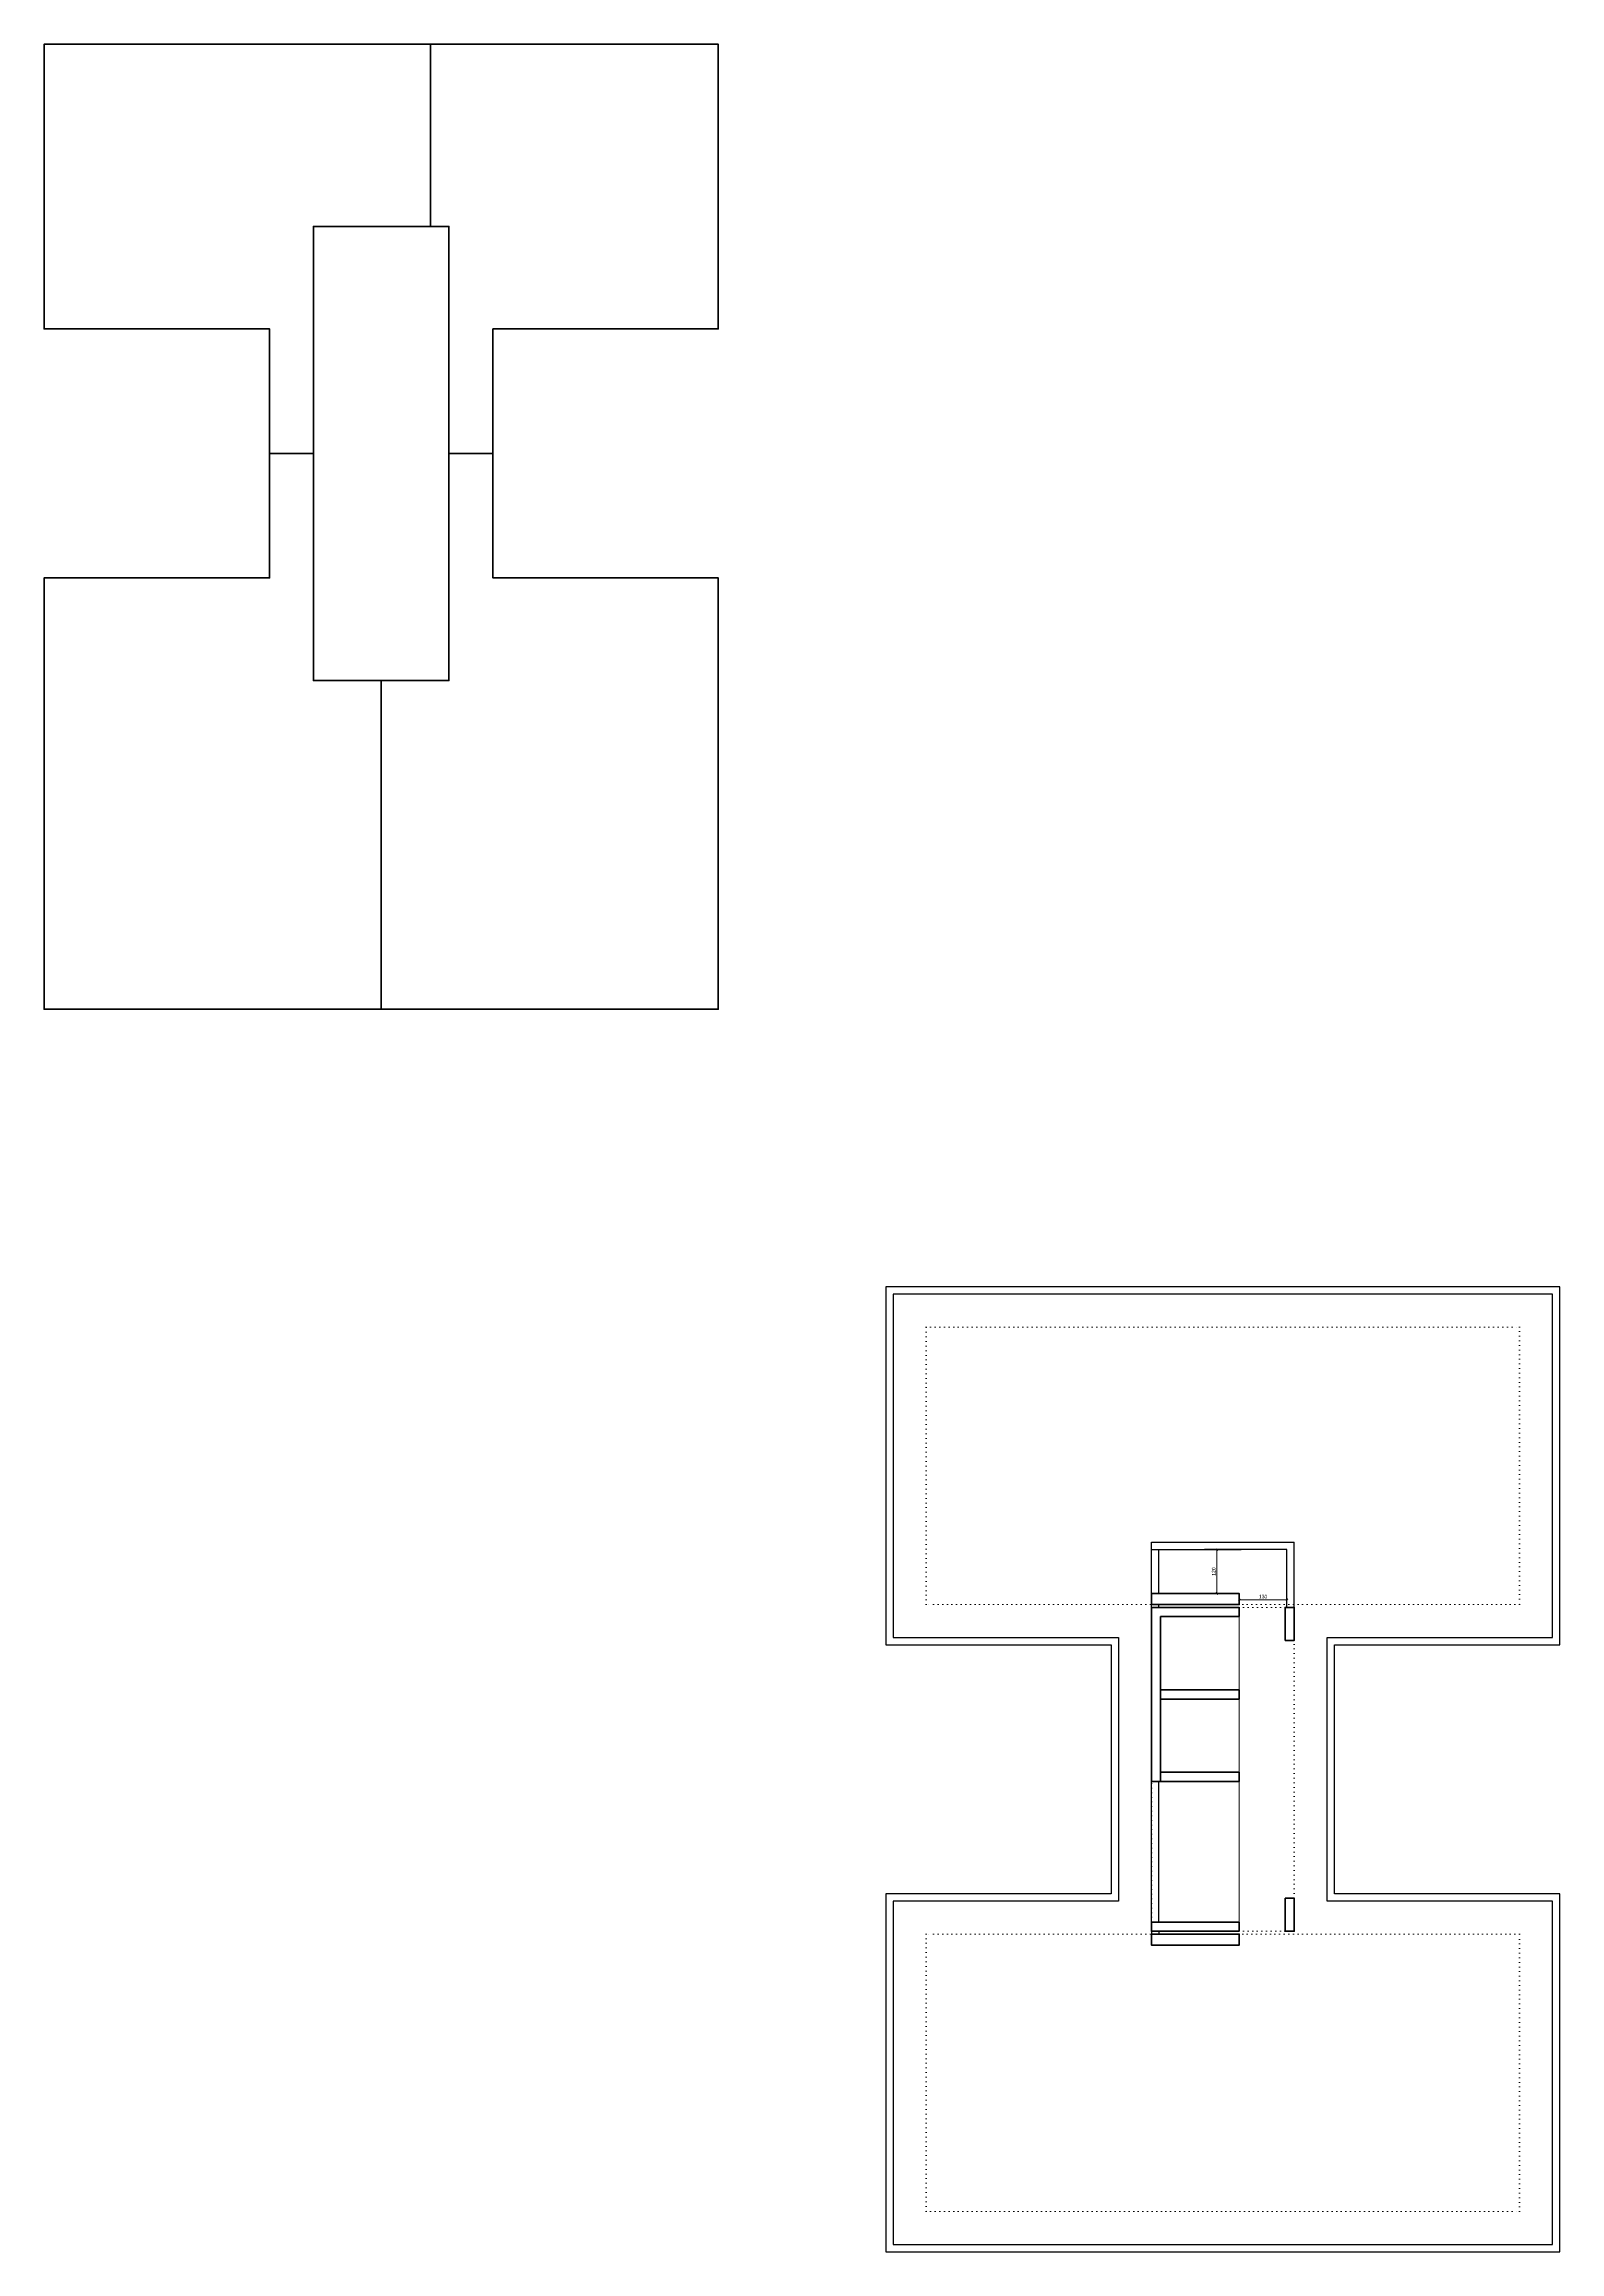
# Model space of a CAD drawing. Header units: centimetres. Extents: x 562865 to 1310255, y -148070 to 32737.
# Drawn here: x 580063 to 584202, y -17792 to -11764 of the extents above; entities that cross this region are included whole.
import ezdxf

# ---------------------------------------------------------------- set-up
doc = ezdxf.new("R2010")
doc.units = ezdxf.units.CM
doc.header["$LTSCALE"] = 2.5
doc.linetypes.add('DOT', pattern=[0.25, 0, -0.25])
doc.layers.get('0').update_dxf_attribs({"color": 86})
for name, color, linetype, lineweight in [('ADAKENARI', 18, 'Continuous', 5), ('DUVAR', 4, 'Continuous', 30), ('iç ölçü', 106, 'Continuous', 18), ('kolon', 1, 'Continuous', 53)]:
    doc.layers.add(name, color=color, linetype=linetype, lineweight=lineweight)
doc.styles.add('PINAR', font='comic.ttf')
doc.dimstyles.new('TEMİZ ÖLÇÜ', dxfattribs={"dimtxt": 10, "dimasz": 5, "dimexe": 1.8, "dimexo": 0.625, "dimgap": 3, "dimtad": 1, "dimdec": 0, "dimrnd": 0.5, "dimzin": 1, "dimdsep": 46, "dimtxsty": 'PINAR', "dimblk": 'OBLIQUE', "dimcen": 0.9, "dimdle": 2, "dimclrd": 256, "dimclre": 256, "dimclrt": 7, "dimadec": 0, "dimazin": 0, "dimtfac": 1, "dimtdec": 0, "dimtofl": 0, "dimtmove": 2, "dimatfit": 2, "dimfxl": 10, "dimfxlon": 1, "dimlwd": -1, "dimlwe": -1, "dimarcsym": 0})

# ---------------------------------------------------------------- blocks, each defined once
blk = doc.blocks.new('_Oblique')
at = {"color": 0, "linetype": 'ByBlock', "lineweight": -2}
blk.add_line((-0.5, -0.5), (0.5, 0.5), dxfattribs=at)
blk = doc.blocks.new('*D774')
at = {"layer": 'Defpoints', "color": 0}
for p in [(583326.4, -16009.5), (583456.4, -16009.5), (583456.4, -16011.4)]:
    blk.add_point(p, dxfattribs=at)
at = {"layer": 'iç ölçü'}
for p, q in [((583324.4, -16011.4), (583458.4, -16011.4)), ((583326.4, -16010.1), (583326.4, -16013.2)), ((583456.4, -16010.1), (583456.4, -16013.2))]:
    blk.add_line(p, q, dxfattribs=at)
at = {"layer": 'iç ölçü', "linetype": 'ByBlock', "xscale": 5, "yscale": 5, "zscale": 5, "rotation": 180}
blk.add_blockref('_Oblique', (583326.4, -16011.4), dxfattribs=at)
at = {"layer": 'iç ölçü', "linetype": 'ByBlock', "xscale": 5, "yscale": 5, "zscale": 5}
blk.add_blockref('_Oblique', (583456.4, -16011.4), dxfattribs=at)
at = {"layer": 'iç ölçü', "color": 7, "insert": (583391.4, -16002.9), "char_height": 10, "attachment_point": 5, "style": 'PINAR'}
blk.add_mtext('130', dxfattribs=at)
blk = doc.blocks.new('*D775')
at = {"layer": 'Defpoints', "color": 0}
for p in [(583257.2, -15874.5), (583257.2, -15994.5), (583265, -15994.5)]:
    blk.add_point(p, dxfattribs=at)
at = {"layer": 'iç ölçü'}
for p, q in [((583257.9, -15874.5), (583266.8, -15874.5)), ((583265, -15872.5), (583265, -15996.5)), ((583257.9, -15994.5), (583266.8, -15994.5))]:
    blk.add_line(p, q, dxfattribs=at)
at = {"layer": 'iç ölçü', "linetype": 'ByBlock', "xscale": 5, "yscale": 5, "zscale": 5}
for p, rotation in [((583265, -15874.5), 90), ((583265, -15994.5), 270)]:
    blk.add_blockref('_Oblique', p, dxfattribs=dict(at, rotation=rotation))
at = {"layer": 'iç ölçü', "color": 7, "insert": (583256.6, -15934.5), "char_height": 10, "attachment_point": 5, "rotation": 90, "style": 'PINAR'}
blk.add_mtext('120', dxfattribs=at)

msp = doc.modelspace()

# ---------------------------------------------------------------- linework, layer by layer
at = {"layer": 'ADAKENARI', "color": 2, "linetype": 'DOT', "ltscale": 20}
for points in [[(584091.7, -15266.7), (584091.7, -16024.5), (582471.1, -16024.5), (582471.1, -15266.7)], [(583476.4, -16032.5), (583476.4, -16916.5), (583086.4, -16916.5), (583086.4, -16032.5)], [(583476.4, -16032.5), (583476.4, -16916.5), (583086.4, -16916.5), (583086.4, -16032.5)], [(584091.7, -17682.2), (584091.7, -16924.5), (582471.1, -16924.5), (582471.1, -17682.2)]]:
    msp.add_lwpolyline(points, close=True, dxfattribs=at)
at = {"layer": 'DUVAR'}
for p, q in [((583086.4, -15854.5), (583476.4, -15854.5)), ((583086.4, -15994.5), (583086.4, -15854.5)), ((583476.4, -16032.5), (583476.4, -15854.5)), ((583086.4, -15874.5), (583331.6, -15874.5)), ((583086.4, -15874.5), (583331.6, -15874.5)), ((583106.4, -15994.5), (583106.4, -15874.5)), ((583456.4, -15874.5), (583231.3, -15874.5)), ((583456.4, -16032.5), (583456.4, -15874.5)), ((583086.4, -16032.5), (583086.4, -16024.5)), ((583106.4, -16032.5), (583106.4, -16024.5)), ((583086.4, -16891.5), (583086.4, -16507.5)), ((583106.4, -16891.5), (583106.4, -16507.5)), ((583086.4, -16916.5), (583086.4, -16924.5)), ((583106.4, -16916.5), (583106.4, -16924.5))]:
    msp.add_line(p, q, dxfattribs=at)
for points in [[(582361.1, -17792.2), (584201.7, -17792.2), (584201.7, -16814.5), (583586.4, -16814.5), (583586.4, -16134.5), (584201.7, -16134.5), (584201.7, -15156.7), (582361.1, -15156.7), (582361.1, -16134.5), (582976.4, -16134.5), (582976.4, -16814.5), (582361.1, -16814.5)], [(582381.1, -17772.2), (584181.7, -17772.2), (584181.7, -16834.5), (583566.4, -16834.5), (583566.4, -16114.5), (584181.7, -16114.5), (584181.7, -15176.7), (582381.1, -15176.7), (582381.1, -16114.5), (582996.4, -16114.5), (582996.4, -16834.5), (582381.1, -16834.5)]]:
    msp.add_lwpolyline(points, close=True, dxfattribs=at)
at = {"layer": 'iç ölçü'}
for p, q in [((583326.4, -16257.5), (583326.4, -16057.5)), ((583326.4, -16482.5), (583326.4, -16282.5)), ((583326.4, -16507.5), (583326.4, -16904))]:
    msp.add_line(p, q, dxfattribs=at)
at = {"layer": 'kolon', "color": 6, "lineweight": 120}
for p, q in [((581118.5, -11763.6), (581118.5, -12261.3)), ((580678.5, -12881.3), (580798.5, -12881.3)), ((581168.5, -12881.3), (581288.5, -12881.3)), ((580983.5, -14399), (580983.5, -13501.3))]:
    msp.add_line(p, q, dxfattribs=at)
at = {"layer": 'kolon'}
for p, q in [((583086.4, -16507.5), (583086.4, -16032.5)), ((583086.4, -16032.5), (583326.4, -16032.5)), ((583326.4, -16032.5), (583326.4, -16057.5)), ((583326.4, -16057.5), (583111.4, -16057.5)), ((583111.4, -16057.5), (583111.4, -16507.5)), ((583111.4, -16257.5), (583326.4, -16257.5)), ((583326.4, -16257.5), (583326.4, -16282.5)), ((583326.4, -16282.5), (583111.4, -16282.5)), ((583111.4, -16507.5), (583086.4, -16507.5)), ((583111.4, -16482.5), (583326.4, -16482.5)), ((583326.4, -16507.5), (583111.4, -16507.5)), ((583326.4, -16482.5), (583326.4, -16507.5)), ((583086.4, -16891.5), (583326.4, -16891.5)), ((583086.4, -16891.5), (583086.4, -16916.5)), ((583326.4, -16916.5), (583086.4, -16916.5)), ((583326.4, -16891.5), (583326.4, -16916.5))]:
    msp.add_line(p, q, dxfattribs=at)
at = {"layer": 'kolon', "color": 6, "lineweight": 120}
for points in [[(581903.8, -14399), (581903.8, -13221.3), (581288.5, -13221.3), (581288.5, -12541.3), (581903.8, -12541.3), (581903.8, -11763.6), (580063.2, -11763.6), (580063.2, -12541.3), (580678.5, -12541.3), (580678.5, -13221.3), (580063.2, -13221.3), (580063.2, -14399)], [(581118.5, -11763.6), (580063.2, -11763.6), (580063.2, -12541.3), (580678.5, -12541.3), (580678.5, -12881.3), (580798.5, -12881.3), (580798.5, -12261.3), (581118.5, -12261.3)], [(581903.8, -11763.6), (581118.5, -11763.6), (581118.5, -12261.3), (581168.5, -12261.3), (581168.5, -12881.3), (581288.5, -12881.3), (581288.5, -12541.3), (581903.8, -12541.3)], [(580798.5, -12261.3), (581168.5, -12261.3), (581168.5, -13501.3), (580798.5, -13501.3)], [(581168.5, -12261.3), (580798.5, -12261.3), (580798.5, -13501.3), (581168.5, -13501.3)], [(581168.5, -12261.3), (581118.5, -12261.3), (580798.5, -12261.3), (580798.5, -12881.3), (580798.5, -13501.3), (580983.5, -13501.3), (581168.5, -13501.3), (581168.5, -12881.3)], [(580983.5, -13501.3), (580798.5, -13501.3), (580798.5, -12881.3), (580678.5, -12881.3), (580678.5, -13221.3), (580063.2, -13221.3), (580063.2, -14399), (580983.5, -14399)], [(581903.8, -13221.3), (581288.5, -13221.3), (581288.5, -12881.3), (581168.5, -12881.3), (581168.5, -13501.3), (580983.5, -13501.3), (580983.5, -14399), (581903.8, -14399)]]:
    msp.add_lwpolyline(points, close=True, dxfattribs=at)
at = {"layer": 'kolon'}
for points in [[(583086.4, -16024.5), (583086.4, -15994.5), (583326.4, -15994.5), (583326.4, -16024.5)], [(583451.4, -16122.5), (583476.4, -16122.5), (583476.4, -16032.5), (583451.4, -16032.5)], [(583451.4, -16826.5), (583476.4, -16826.5), (583476.4, -16916.5), (583451.4, -16916.5)], [(583086.4, -16924.5), (583086.4, -16954.5), (583326.4, -16954.5), (583326.4, -16924.5)]]:
    msp.add_lwpolyline(points, close=True, dxfattribs=at)

# ---------------------------------------------------------------- dimensions: what is measured, and where the dimension line sits
at = {"layer": 'iç ölçü'}
dim = msp.add_linear_dim(base=(583265, -15994.5), p1=(583257.2, -15874.5), p2=(583257.2, -15994.5), angle=90, dimstyle='TEMİZ ÖLÇÜ', override={"dimarcsym": 1}, dxfattribs=at)
dim.commit()
dim.dimension.update_dxf_attribs({"geometry": '*D775', "text_midpoint": (583256.6, -15934.5)})
dim = msp.add_linear_dim(base=(583456.4, -16011.4), p1=(583326.4, -16009.5), p2=(583456.4, -16009.5), dimstyle='TEMİZ ÖLÇÜ', override={"dimarcsym": 1}, dxfattribs=at)
dim.commit()
dim.dimension.update_dxf_attribs({"geometry": '*D774', "text_midpoint": (583391.4, -16002.9)})

doc.saveas('drawing.dxf')
